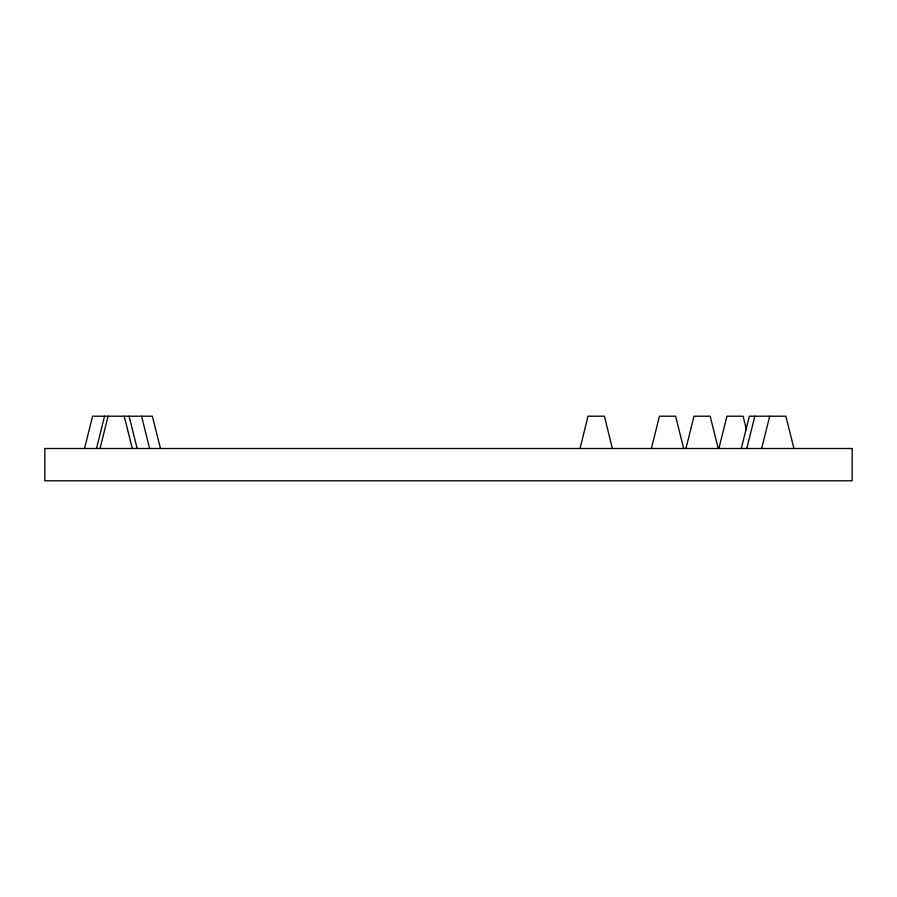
<?xml version="1.0" encoding="UTF-8"?>
<svg xmlns="http://www.w3.org/2000/svg" width="897" height="897" viewBox="0 0 897 897"><rect width="100%" height="100%" fill="white"/><g stroke="black" fill="none" stroke-linecap="round" stroke-linejoin="round"><path stroke-width="1.35" d="M580.067 448.5L587.995 416.208L604.443 416.208L612.359 448.5M84.531 448.5L92.604 416.208L152.378 416.208L160.451 448.5M96.495 448.5L104.568 416.208M100.027 448.5L108.1 416.208M651.39 448.5L659.463 416.208L675.609 416.208L683.682 448.5M685.936 448.5L694.009 416.208L710.155 416.208L718.228 448.5M718.878 448.5L726.951 416.208L743.097 416.208L746.461 429.663M741.27 448.5L749.343 416.208L785.85 416.208L793.923 448.5M746.764 448.5L754.837 416.208M761.631 448.5L769.704 416.208M141.558 416.208L149.631 448.5M129.09 416.208L137.163 448.5M124.246 416.208L132.319 448.5M852.15 448.5L44.85 448.5L44.85 480.792L852.15 480.792L852.15 448.5"/></g></svg>
